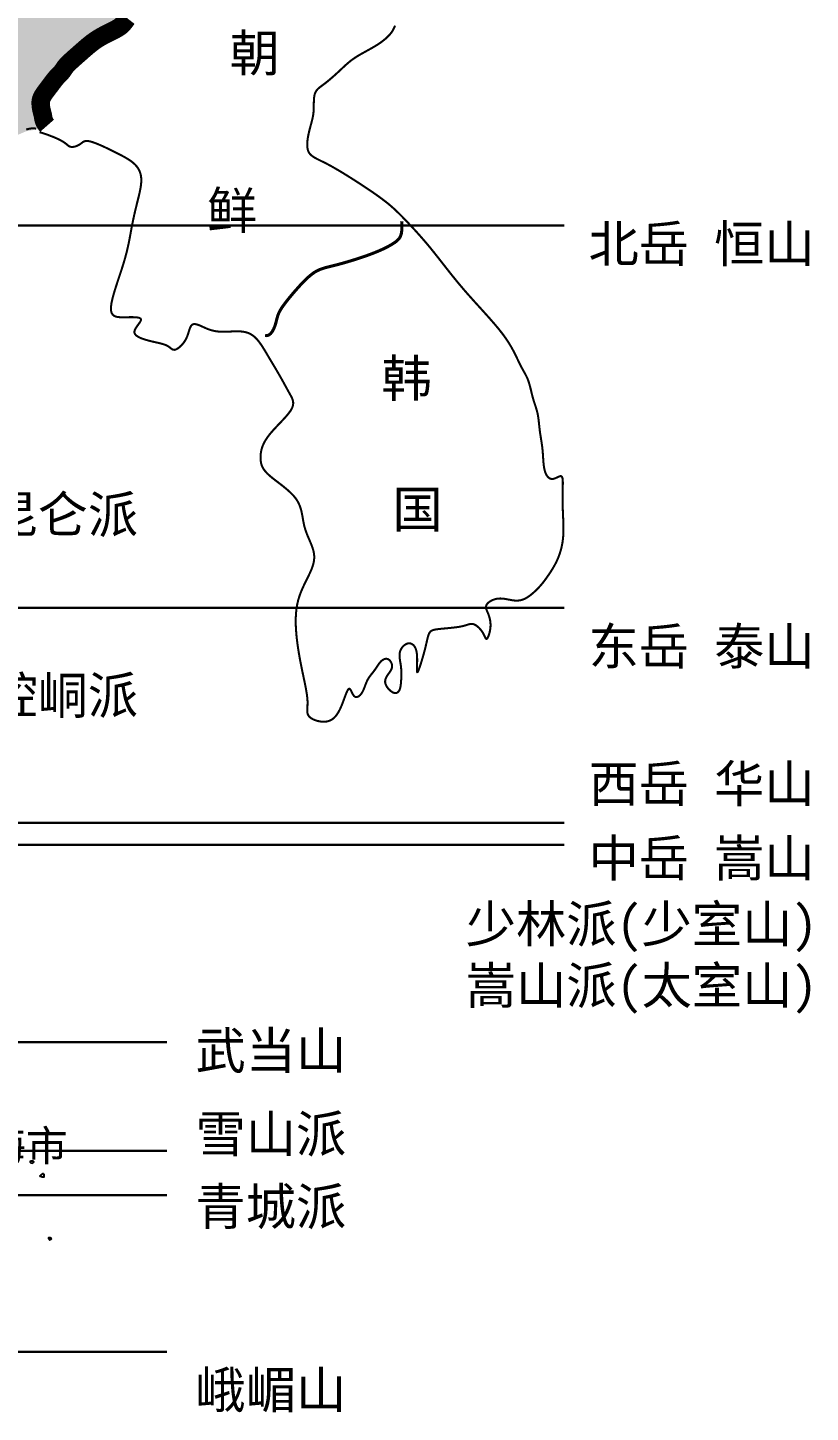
# Model space of a CAD drawing. Extents: x 13573007 to 21855834, y 2388446 to 8397471.
# Drawn here: x 20705420 to 21855834, y 4283280 to 6317948 of the extents above; entities that cross this region are included whole.
import ezdxf

# ---------------------------------------------------------------- set-up
doc = ezdxf.new("R2010")
doc.units = 0
doc.header["$MEASUREMENT"] = 0
doc.linetypes.add('HIDDEN', pattern=[0.375, 0.25, -0.125])
for name, color, linetype in [('1东北综合经济区', 51, 'CONTINUOUS'), ('BOUNDY', 13, 'CONTINUOUS'), ('注记', 7, 'CONTINUOUS'), ('海岸线', 5, 'CONTINUOUS'), ('边界', 7, 'CONTINUOUS')]:
    doc.layers.add(name, color=color, linetype=linetype)
doc.layers.add('wwu', color=250, linetype='CONTINUOUS', lineweight=30)
doc.styles.get("Standard").update_dxf_attribs({"font": 'simhei.ttf'})

msp = doc.modelspace()

# ---------------------------------------------------------------- hatches: boundary and pattern name
at = {"layer": '1东北综合经济区'}
msp.add_hatch(color=256, dxfattribs=at).paths.add_polyline_path([(20553703, 6737596), (20561458, 6710842), (20556204, 6689840), (20552702, 6687339), (20519432, 6658085), (20491665, 6629081), (20449235, 6622259), (20425042, 6614201), (20392784, 6600100), (20360491, 6568935), (20309055, 6540169), (20277826, 6523644), (20244453, 6503752), (20218123, 6485085), (20204651, 6468560), (20190568, 6445914), (20165729, 6414199), (20148629, 6419353), (20132704, 6459092), (20126102, 6474697), (20120130, 6489346), (20088917, 6502097), (20075889, 6490160), (20076975, 6452722), (20077246, 6425593), (20076253, 6410747), (20088887, 6378593), (20080473, 6350378), (20076944, 6340883), (20069616, 6320536), (20055773, 6295035), (20050611, 6281654), (20047682, 6272386), (20045729, 6264581), (20043288, 6255801), (20044753, 6243606), (20050611, 6236777), (20057446, 6233850), (20067210, 6225558), (20075510, 6219216), (20084298, 6213850), (20095039, 6209460), (20117008, 6206046), (20122378, 6205070), (20127261, 6191900), (20135072, 6177754), (20141419, 6166046), (20153624, 6151413), (20157041, 6146535), (20158018, 6134827), (20166317, 6118730), (20175105, 6124096), (20179499, 6128974), (20198539, 6138242), (20202445, 6145071), (20213186, 6149949), (20220509, 6156290), (20241990, 6175315), (20244431, 6181656), (20262983, 6221655), (20293253, 6271898), (20326939, 6292386), (20348909, 6295312), (20380038, 6297862), (20394684, 6315910), (20409819, 6294447), (20449852, 6242741), (20452293, 6207620), (20388337, 6127133), (20352644, 6069222), (20352644, 6057027), (20356061, 6052149), (20359479, 6049710), (20365825, 6046784), (20380472, 6046296), (20396095, 6044832), (20403906, 6039467), (20404394, 6027759), (20404394, 6015077), (20402930, 6004833), (20400977, 5997028), (20395118, 5990687), (20385842, 5988248), (20373637, 5979955), (20361920, 5976541), (20353620, 5969712), (20338973, 5955948), (20339461, 5945704), (20344832, 5941802), (20352643, 5939850), (20359966, 5938875), (20370219, 5940338), (20376077, 5944241), (20387794, 5949119), (20398047, 5956435), (20405858, 5962289), (20410252, 5967655), (20415134, 5979362), (20415134, 5985215), (20418064, 5987654), (20427340, 5985703), (20434663, 5981313), (20439057, 5987167), (20447845, 5996923), (20453703, 6004239), (20463467, 6010581), (20477785, 6030696), (20487061, 6050207), (20502196, 6056549), (20508543, 6068744), (20525630, 6079475), (20531489, 6084353), (20546135, 6098499), (20560293, 6106792), (20567616, 6114109), (20582263, 6124840), (20593003, 6132157), (20606673, 6138499), (20611555, 6140938), (20628155, 6142401), (20634501, 6151181), (20643777, 6156059), (20653541, 6156059), (20663306, 6156547), (20687228, 6158986), (20692110, 6160937), (20703339, 6165815), (20725530, 6169555), (20722688, 6180564), (20717358, 6201517), (20718779, 6212882), (20723043, 6226732), (20726951, 6232769), (20732992, 6240582), (20740453, 6251946), (20749691, 6259759), (20758929, 6269348), (20768167, 6280357), (20775449, 6287363), (20783266, 6291270), (20792149, 6296597), (20800321, 6304765), (20809558, 6311157), (20825192, 6320391), (20837627, 6326428), (20848286, 6337792), (20855037, 6342409), (20859301, 6348447), (20869605, 6358745), (20885949, 6371530), (20868331, 6389599), (20847337, 6416900), (20845642, 6421644), (20838859, 6431810), (20835806, 6443670), (20829702, 6452142), (20826310, 6455869), (20820884, 6468407), (20814779, 6476540), (20812066, 6483994), (20809353, 6490772), (20800874, 6498904), (20799857, 6501615), (20795417, 6524804), (20794739, 6534970), (20794739, 6544796), (20802200, 6558351), (20788295, 6560384), (20775407, 6562078), (20765538, 6584594), (20757060, 6609669), (20753668, 6618141), (20725858, 6660837), (20719054, 6678838), (20711550, 6698341), (20703055, 6709609), (20695249, 6707010), (20692647, 6700944), (20690537, 6693340), (20688535, 6685339), (20683032, 6678588), (20676028, 6670087), (20670098, 6666282), (20664271, 6672087), (20660268, 6676838), (20652752, 6693145), (20639005, 6716093), (20635753, 6717843), (20618927, 6722608), (20609987, 6725594), (20605735, 6727845), (20597245, 6737339), (20586973, 6750098), (20578165, 6753804), (20568624, 6745138), (20566890, 6731273), (20561686, 6720875), (20560957, 6709092), (20560707, 6703341), (20558456, 6694840)])

# ---------------------------------------------------------------- linework, layer by layer
at = {"layer": 'BOUNDY', "linetype": 'Continuous', "ltscale": 5, "const_width": 27075, "flags": 128}
msp.add_lwpolyline([(20733957, 6173923), (20732350, 6175752), (20731086, 6177615), (20730113, 6179485), (20729382, 6181339), (20728842, 6183150), (20728443, 6184895), (20728134, 6186547), (20727866, 6188083), (20727596, 6189484), (20727320, 6190763), (20727042, 6191940), (20726764, 6193036), (20726491, 6194070), (20726226, 6195063), (20725974, 6196036), (20725737, 6197007), (20725519, 6197995), (20725320, 6199001), (20725141, 6200028), (20724981, 6201073), (20724840, 6202137), (20724719, 6203221), (20724616, 6204324), (20724531, 6205445), (20724470, 6206588), (20724454, 6207764), (20724508, 6208987), (20724658, 6210271), (20724931, 6211630), (20725352, 6213078), (20725947, 6214630), (20726743, 6216299), (20727753, 6218093), (20728949, 6219989), (20730292, 6221961), (20731740, 6223980), (20733254, 6226017), (20734793, 6228045), (20736319, 6230035), (20737790, 6231959), (20739176, 6233795), (20740482, 6235541), (20741722, 6237203), (20742911, 6238784), (20744062, 6240291), (20745190, 6241727), (20746309, 6243097), (20747433, 6244407), (20748572, 6245660), (20749716, 6246864), (20750851, 6248026), (20751963, 6249153), (20753036, 6250251), (20754058, 6251328), (20755013, 6252390), (20755888, 6253445), (20756677, 6254501), (20757414, 6255574), (20758145, 6256680), (20758913, 6257838), (20759761, 6259065), (20760735, 6260377), (20761877, 6261791), (20763232, 6263326), (20764833, 6264994), (20766665, 6266789), (20768702, 6268703), (20770920, 6270726), (20773292, 6272848), (20775792, 6275060), (20778397, 6277352), (20781078, 6279716), (20783815, 6282138), (20786598, 6284596), (20789419, 6287063), (20792273, 6289513), (20795153, 6291920), (20798053, 6294258), (20800965, 6296500), (20803884, 6298620), (20806802, 6300598), (20809707, 6302440), (20812587, 6304157), (20815427, 6305760), (20818216, 6307260), (20820940, 6308669), (20823587, 6309998), (20826144, 6311259), (20828599, 6312463), (20830946, 6313627), (20833182, 6314768), (20835302, 6315904), (20837302, 6317051), (20839178, 6318226), (20840926, 6319447), (20842542, 6320731), (20844024, 6322088), (20845385, 6323501), (20846642, 6324946), (20847809, 6326398), (20848902, 6327832), (20849938, 6329226), (20850931, 6330554), (20851898, 6331792)], dxfattribs=at)
at = {"layer": 'wwu', "color": 250}
msp.add_line((19430702, 6027462), (21493928, 6027462), dxfattribs=at)
at = {"layer": 'wwu'}
for p, q in [((19870378, 5465210), (21493928, 5465210)), ((18986153, 5149443), (21493928, 5149443)), ((19301869, 5116975), (21493928, 5116975)), ((19071800, 4827024), (20909987, 4827024)), ((17963387, 4372279), (20909987, 4372279))]:
    msp.add_line(p, q, dxfattribs=at)
at = {"layer": 'wwu', "color": 255}
for p, q in [((17347543, 4667732), (20909987, 4667732)), ((18014982, 4602441), (20909987, 4602441))]:
    msp.add_line(p, q, dxfattribs=at)
at = {"layer": '海岸线', "linetype": 'Continuous', "ltscale": 5, "const_width": 3000, "flags": 128}
msp.add_lwpolyline([(20722875, 6164501), (20735327, 6160379), (20744878, 6156689), (20751979, 6153432), (20757078, 6150608), (20760624, 6148217), (20763068, 6146260), (20764858, 6144738), (20766443, 6143650), (20768189, 6142989), (20770118, 6142716), (20772170, 6142783), (20774283, 6143142), (20776396, 6143746), (20778447, 6144547), (20780376, 6145498), (20782122, 6146551), (20783651, 6147654), (20785048, 6148740), (20786424, 6149738), (20787892, 6150576), (20789565, 6151183), (20791553, 6151487), (20793971, 6151418), (20796929, 6150903), (20800503, 6149896), (20804614, 6148450), (20809147, 6146644), (20813987, 6144556), (20819017, 6142264), (20824122, 6139847), (20829186, 6137381), (20834093, 6134946), (20838746, 6132603), (20843121, 6130341), (20847209, 6128133), (20851005, 6125953), (20854502, 6123773), (20857692, 6121565), (20860570, 6119303), (20863127, 6116960), (20865360, 6114511), (20867274, 6111946), (20868874, 6109259), (20870168, 6106443), (20871163, 6103491), (20871865, 6100396), (20872281, 6097152), (20872418, 6093751), (20872288, 6090190), (20871919, 6086480), (20871346, 6082634), (20870603, 6078665), (20869724, 6074587), (20868743, 6070415), (20867694, 6066161), (20866611, 6061838), (20865523, 6057457), (20864438, 6053008), (20863360, 6048477), (20862292, 6043852), (20861238, 6039117), (20860201, 6034260), (20859184, 6029267), (20858191, 6024124), (20857216, 6018811), (20856213, 6013281), (20855129, 6007479), (20853909, 6001350), (20852498, 5994841), (20850842, 5987896), (20848887, 5980462), (20846578, 5972484), (20843897, 5963957), (20840976, 5955068), (20837983, 5946056), (20835085, 5937158), (20832449, 5928612), (20830245, 5920655), (20828639, 5913524), (20827800, 5907458), (20827851, 5902628), (20828746, 5898946), (20830392, 5896260), (20832698, 5894415), (20835573, 5893259), (20838926, 5892638), (20842665, 5892399), (20846698, 5892388), (20850922, 5892468), (20855179, 5892555), (20859301, 5892582), (20863118, 5892482), (20866460, 5892187), (20869159, 5891630), (20871044, 5890743), (20871947, 5889459), (20871773, 5887736), (20870732, 5885636), (20869109, 5883248), (20867190, 5880662), (20865260, 5877964), (20863604, 5875245), (20862508, 5872591), (20862256, 5870093), (20863059, 5867821), (20864826, 5865776), (20867391, 5863941), (20870588, 5862300), (20874249, 5860835), (20878210, 5859532), (20882304, 5858372), (20886364, 5857340), (20890251, 5856416), (20893924, 5855572), (20897370, 5854779), (20900575, 5854004), (20903526, 5853219), (20906207, 5852392), (20908606, 5851493), (20910709, 5850491), (20912516, 5849376), (20914084, 5848211), (20915487, 5847079), (20916795, 5846063), (20918081, 5845247), (20919417, 5844712), (20920875, 5844544), (20922527, 5844823), (20924420, 5845612), (20926504, 5846882), (20928705, 5848584), (20930947, 5850668), (20933156, 5853084), (20935257, 5855783), (20937175, 5858714), (20938835, 5861827), (20940192, 5865063), (20941310, 5868322), (20942284, 5871492), (20943208, 5874462), (20944176, 5877123), (20945283, 5879363), (20946623, 5881071), (20948290, 5882138), (20950352, 5882491), (20952777, 5882219), (20955506, 5881449), (20958483, 5880307), (20961647, 5878923), (20964942, 5877422), (20968308, 5875932), (20971689, 5874580), (20975040, 5873470), (20978377, 5872602), (20981731, 5871957), (20985132, 5871510), (20988610, 5871241), (20992196, 5871126), (20995921, 5871145), (20999815, 5871274), (21003894, 5871480), (21008114, 5871684), (21012416, 5871793), (21016744, 5871717), (21021039, 5871364), (21025242, 5870643), (21029296, 5869463), (21033141, 5867731), (21036736, 5865388), (21040096, 5862491), (21043250, 5859130), (21046230, 5855392), (21049066, 5851366), (21051788, 5847140), (21054427, 5842805), (21057013, 5838447), (21059571, 5834141), (21062099, 5829904), (21064587, 5825739), (21067029, 5821649), (21069415, 5817636), (21071738, 5813704), (21073988, 5809855), (21076158, 5806091), (21078242, 5802417), (21080243, 5798837), (21082166, 5795356), (21084017, 5791980), (21085802, 5788716), (21087526, 5785567), (21089194, 5782540), (21090812, 5779641), (21092366, 5776861), (21093756, 5774146), (21094863, 5771425), (21095569, 5768629), (21095754, 5765690), (21095299, 5762537), (21094086, 5759102), (21091994, 5755315), (21088962, 5751132), (21085151, 5746606), (21080781, 5741815), (21076070, 5736835), (21071237, 5731744), (21066501, 5726621), (21062081, 5721541), (21058195, 5716584), (21055015, 5711812), (21052515, 5707240), (21050625, 5702867), (21049273, 5698694), (21048386, 5694719), (21047892, 5690944), (21047719, 5687369), (21047796, 5683992), (21048074, 5680806), (21048604, 5677763), (21049462, 5674809), (21050720, 5671889), (21052456, 5668946), (21054742, 5665925), (21057655, 5662772), (21061268, 5659431), (21065609, 5655858), (21070515, 5652058), (21075776, 5648048), (21081181, 5643844), (21086519, 5639462), (21091581, 5634921), (21096154, 5630235), (21100030, 5625422), (21103059, 5620500), (21105338, 5615494), (21107026, 5610428), (21108282, 5605330), (21109264, 5600224), (21110131, 5595138), (21111042, 5590096), (21112155, 5585126), (21113586, 5580249), (21115280, 5575475), (21117137, 5570811), (21119061, 5566262), (21120950, 5561834), (21122708, 5557535), (21124236, 5553370), (21125435, 5549346), (21126225, 5545459), (21126602, 5541670), (21126580, 5537930), (21126176, 5534190), (21125402, 5530402), (21124274, 5526517), (21122807, 5522486), (21121014, 5518260), (21118924, 5513800), (21116612, 5509108), (21114167, 5504195), (21111678, 5499071), (21109233, 5493748), (21106921, 5488237), (21104831, 5482549), (21103051, 5476694), (21101650, 5470686), (21100617, 5464539), (21099923, 5458270), (21099535, 5451897), (21099425, 5445434), (21099561, 5438900), (21099913, 5432310), (21100451, 5425682), (21101146, 5419031), (21101980, 5412372), (21102936, 5405718), (21103996, 5399083), (21105146, 5392482), (21106367, 5385928), (21107644, 5379435), (21108960, 5373016), (21110294, 5366691), (21111608, 5360499), (21112861, 5354484), (21114012, 5348691), (21115019, 5343163), (21115840, 5337945), (21116434, 5333082), (21116760, 5328617), (21116804, 5324580), (21116667, 5320948), (21116481, 5317682), (21116376, 5314742), (21116480, 5312089), (21116926, 5309686), (21117842, 5307493), (21119360, 5305472), (21121564, 5303599), (21124367, 5301911), (21127636, 5300461), (21131237, 5299302), (21135037, 5298486), (21138903, 5298066), (21142704, 5298094), (21146304, 5298623), (21149600, 5299691), (21152594, 5301276), (21155316, 5303343), (21157797, 5305856), (21160068, 5308778), (21162159, 5312074), (21164100, 5315707), (21165922, 5319642), (21167650, 5323821), (21169290, 5328096), (21170841, 5332300), (21172303, 5336262), (21173677, 5339816), (21174962, 5342790), (21176159, 5345018), (21177267, 5346329), (21178291, 5346618), (21179254, 5346030), (21180184, 5344772), (21181108, 5343052), (21182054, 5341078), (21183050, 5339056), (21184124, 5337195), (21185303, 5335702), (21186605, 5334742), (21188006, 5334314), (21189474, 5334373), (21190976, 5334875), (21192477, 5335775), (21193945, 5337030), (21195346, 5338595), (21196648, 5340425), (21197827, 5342476), (21198901, 5344698), (21199897, 5347042), (21200843, 5349458), (21201768, 5351897), (21202697, 5354307), (21203660, 5356640), (21204684, 5358846), (21205789, 5360888), (21206967, 5362783), (21208199, 5364563), (21209470, 5366256), (21210764, 5367894), (21212063, 5369507), (21213351, 5371125), (21214611, 5372780), (21215832, 5374491), (21217019, 5376241), (21218184, 5378003), (21219338, 5379747), (21220492, 5381447), (21221658, 5383076), (21222845, 5384604), (21224065, 5386005), (21225327, 5387254), (21226621, 5388330), (21227938, 5389219), (21229265, 5389902), (21230593, 5390364), (21231909, 5390589), (21233204, 5390558), (21234465, 5390257), (21235680, 5389677), (21236829, 5388851), (21237889, 5387820), (21238838, 5386625), (21239654, 5385309), (21240315, 5383913), (21240799, 5382478), (21241083, 5381046), (21241152, 5379649), (21241017, 5378282), (21240693, 5376932), (21240197, 5375585), (21239546, 5374226), (21238756, 5372843), (21237845, 5371421), (21236829, 5369946), (21235731, 5368407), (21234609, 5366802), (21233526, 5365130), (21232545, 5363392), (21231730, 5361588), (21231145, 5359717), (21230854, 5357780), (21230920, 5355776), (21231386, 5353714), (21232212, 5351636), (21233338, 5349590), (21234701, 5347628), (21236242, 5345799), (21237900, 5344152), (21239612, 5342738), (21241319, 5341606), (21242968, 5340797), (21244540, 5340318), (21246023, 5340165), (21247406, 5340336), (21248678, 5340829), (21249828, 5341639), (21250846, 5342765), (21251719, 5344204), (21252442, 5345944), (21253026, 5347945), (21253489, 5350157), (21253846, 5352529), (21254115, 5355011), (21254312, 5357555), (21254453, 5360109), (21254555, 5362625), (21254632, 5365064), (21254677, 5367433), (21254684, 5369753), (21254644, 5372042), (21254548, 5374320), (21254389, 5376607), (21254158, 5378921), (21253846, 5381282), (21253456, 5383703), (21253030, 5386172), (21252621, 5388667), (21252280, 5391172), (21252062, 5393665), (21252018, 5396128), (21252202, 5398540), (21252665, 5400884), (21253444, 5403136), (21254511, 5405261), (21255822, 5407219), (21257333, 5408973), (21258998, 5410483), (21260775, 5411711), (21262617, 5412618), (21264482, 5413165), (21266328, 5413321), (21268124, 5413087), (21269842, 5412472), (21271455, 5411482), (21272935, 5410127), (21274254, 5408416), (21275385, 5406355), (21276300, 5403954), (21276982, 5401233), (21277452, 5398257), (21277746, 5395104), (21277896, 5391851), (21277934, 5388576), (21277896, 5385356), (21277812, 5382269), (21277718, 5379393), (21277645, 5376805), (21277619, 5374585), (21277664, 5372813), (21277807, 5371570), (21278071, 5370935), (21278483, 5370990), (21279066, 5371815), (21279845, 5373489), (21280834, 5376051), (21281995, 5379378), (21283277, 5383302), (21284632, 5387659), (21286008, 5392281), (21287357, 5397002), (21288629, 5401657), (21289772, 5406080), (21290754, 5410134), (21291597, 5413803), (21292340, 5417102), (21293022, 5420043), (21293682, 5422642), (21294359, 5424911), (21295091, 5426864), (21295918, 5428516), (21296878, 5429884), (21298015, 5430999), (21299374, 5431899), (21300999, 5432619), (21302935, 5433195), (21305224, 5433664), (21307913, 5434060), (21311045, 5434420), (21314636, 5434776), (21318593, 5435143), (21322794, 5435533), (21327117, 5435955), (21331439, 5436422), (21335640, 5436944), (21339597, 5437533), (21343189, 5438199), (21346325, 5438941), (21349046, 5439712), (21351424, 5440449), (21353530, 5441092), (21355436, 5441580), (21357215, 5441852), (21358939, 5441847), (21360679, 5441505), (21362490, 5440783), (21364350, 5439715), (21366222, 5438354), (21368065, 5436752), (21369843, 5434962), (21371515, 5433036), (21373043, 5431027), (21374388, 5428988), (21375524, 5426975), (21376478, 5425062), (21377288, 5423326), (21377992, 5421844), (21378630, 5420695), (21379241, 5419955), (21379862, 5419702), (21380533, 5420014), (21381280, 5420940), (21382077, 5422416), (21382885, 5424352), (21383665, 5426656), (21384379, 5429237), (21384987, 5432003), (21385451, 5434863), (21385733, 5437726), (21385804, 5440515), (21385678, 5443210), (21385380, 5445805), (21384935, 5448295), (21384369, 5450674), (21383706, 5452937), (21382970, 5455078), (21382188, 5457092), (21381389, 5458977), (21380626, 5460749), (21379957, 5462427), (21379440, 5464030), (21379134, 5465577), (21379097, 5467089), (21379386, 5468584), (21380061, 5470082), (21381161, 5471591), (21382657, 5473078), (21384502, 5474499), (21386649, 5475809), (21389051, 5476964), (21391660, 5477919), (21394431, 5478632), (21397315, 5479056), (21400268, 5479167), (21403264, 5479012), (21406276, 5478657), (21409280, 5478170), (21412251, 5477617), (21415163, 5477063), (21417992, 5476576), (21420714, 5476222), (21423310, 5476056), (21425795, 5476093), (21428192, 5476334), (21430523, 5476783), (21432809, 5477442), (21435072, 5478314), (21437336, 5479402), (21439622, 5480709), (21441945, 5482231), (21444290, 5483942), (21446635, 5485807), (21448958, 5487794), (21451237, 5489870), (21453449, 5492001), (21455573, 5494154), (21457585, 5496296), (21459473, 5498403), (21461253, 5500488), (21462949, 5502573), (21464587, 5504680), (21466192, 5506832), (21467789, 5509049), (21469403, 5511356), (21471058, 5513773), (21472771, 5516319), (21474529, 5518998), (21476309, 5521810), (21478089, 5524755), (21479847, 5527832), (21481561, 5531043), (21483208, 5534386), (21484766, 5537862), (21486216, 5541470), (21487547, 5545209), (21488751, 5549075), (21489818, 5553065), (21490742, 5557177), (21491514, 5561409), (21492124, 5565756), (21492566, 5570217), (21492837, 5574784), (21492958, 5579435), (21492957, 5584141), (21492862, 5588874), (21492700, 5593608), (21492500, 5598314), (21492288, 5602964), (21492093, 5607532), (21491938, 5611993), (21491824, 5616340), (21491749, 5620571), (21491709, 5624683), (21491703, 5628674), (21491728, 5632540), (21491780, 5636278), (21491857, 5639887), (21491950, 5643353), (21492027, 5646625), (21492048, 5649643), (21491975, 5652345), (21491769, 5654670), (21491392, 5656559), (21490804, 5657949), (21489966, 5658780), (21488855, 5659024), (21487499, 5658784), (21485944, 5658195), (21484234, 5657393), (21482414, 5656513), (21480527, 5655692), (21478617, 5655064), (21476730, 5654765), (21474905, 5654906), (21473163, 5655492), (21471520, 5656505), (21469994, 5657924), (21468601, 5659731), (21467357, 5661906), (21466280, 5664429), (21465385, 5667282), (21464681, 5670440), (21464141, 5673854), (21463727, 5677474), (21463406, 5681246), (21463139, 5685117), (21462892, 5689036), (21462629, 5692949), (21462312, 5696803), (21461917, 5700559), (21461452, 5704217), (21460937, 5707792), (21460392, 5711298), (21459836, 5714749), (21459288, 5718158), (21458768, 5721540), (21458294, 5724907), (21457881, 5728271), (21457511, 5731620), (21457164, 5734941), (21456817, 5738221), (21456448, 5741446), (21456034, 5744602), (21455554, 5747674), (21454985, 5750650), (21454313, 5753523), (21453549, 5756322), (21452713, 5759081), (21451824, 5761838), (21450902, 5764629), (21449967, 5767488), (21449036, 5770452), (21448131, 5773558), (21447264, 5776827), (21446421, 5780223), (21445584, 5783696), (21444733, 5787197), (21443849, 5790676), (21442913, 5794083), (21441904, 5797368), (21440804, 5800481), (21439597, 5803395), (21438286, 5806167), (21436875, 5808876), (21435370, 5811601), (21433778, 5814423), (21432103, 5817420), (21430352, 5820672), (21428531, 5824258), (21426628, 5828244), (21424565, 5832646), (21422248, 5837465), (21419583, 5842702), (21416475, 5848361), (21412829, 5854442), (21408550, 5860947), (21403545, 5867878), (21397759, 5875225), (21391301, 5882930), (21384322, 5890922), (21376970, 5899133), (21369396, 5907490), (21361749, 5915925), (21354179, 5924368), (21346837, 5932747), (21339838, 5941004), (21333172, 5949113), (21326795, 5957062), (21320660, 5964837), (21314726, 5972423), (21308946, 5979808), (21303277, 5986976), (21297675, 5993915), (21292109, 6000609), (21286610, 6007034), (21281222, 6013165), (21275989, 6018978), (21270955, 6024449), (21266165, 6029551), (21261664, 6034260), (21257494, 6038551), (21253681, 6042415), (21250163, 6045905), (21246862, 6049091), (21243697, 6052042), (21240587, 6054827), (21237452, 6057515), (21234212, 6060175), (21230786, 6062876), (21227107, 6065678), (21223156, 6068596), (21218928, 6071636), (21214418, 6074803), (21209620, 6078103), (21204528, 6081541), (21199137, 6085123), (21193442, 6088855), (21187452, 6092729), (21181247, 6096685), (21174920, 6100653), (21168565, 6104560), (21162277, 6108334), (21156149, 6111903), (21150276, 6115196), (21144752, 6118140), (21139659, 6120694), (21135025, 6122944), (21130867, 6125006), (21127203, 6126996), (21124048, 6129030), (21121419, 6131225), (21119334, 6133696), (21117808, 6136561), (21116842, 6139898), (21116378, 6143639), (21116341, 6147678), (21116655, 6151912), (21117247, 6156234), (21118040, 6160539), (21118961, 6164723), (21119935, 6168680), (21120896, 6172333), (21121818, 6175721), (21122685, 6178909), (21123480, 6181964), (21124186, 6184953), (21124788, 6187942), (21125267, 6190998), (21125607, 6194186), (21125805, 6197551), (21125903, 6201042), (21125956, 6204590), (21126021, 6208120), (21126152, 6211562), (21126405, 6214843), (21126835, 6217892), (21127498, 6220637), (21128437, 6223030), (21129648, 6225120), (21131113, 6226984), (21132816, 6228696), (21134741, 6230331), (21136871, 6231962), (21139190, 6233665), (21141680, 6235516), (21144322, 6237569), (21147086, 6239807), (21149939, 6242195), (21152847, 6244697), (21155778, 6247276), (21158697, 6249896), (21161572, 6252522), (21164370, 6255118), (21167070, 6257654), (21169706, 6260129), (21172326, 6262549), (21174976, 6264919), (21177704, 6267244), (21180556, 6269531), (21183581, 6271785), (21186824, 6274011), (21190315, 6276215), (21194018, 6278406), (21197875, 6280591), (21201832, 6282779), (21205834, 6284978), (21209824, 6287196), (21213748, 6289442), (21217550, 6291724), (21221181, 6294048), (21224618, 6296410), (21227845, 6298806), (21230845, 6301230), (21233601, 6303675), (21236097, 6306137), (21238315, 6308611), (21240240, 6311090), (21241868, 6313569), (21243246, 6316048), (21244436, 6318525), (21245499, 6320999)], dxfattribs=at)
at = {"layer": '海岸线', "const_width": 3000}
msp.add_lwpolyline([(20703301, 6168357), (20704864, 6168803), (20706527, 6169211), (20708275, 6169557), (20710096, 6169819), (20711973, 6169975), (20713894, 6170002), (20715843, 6169877), (20717807, 6169579)], dxfattribs=at)
at = {"layer": '海岸线', "color": 5}
for points in [[(20712391, 4649535), (20713761, 4650191), (20714514, 4651472), (20713511, 4652502), (20711990, 4652298), (20710459, 4652487), (20709171, 4651885), (20708923, 4650661), (20710193, 4649796), (20712391, 4649535)], [(20724749, 4628737), (20723745, 4629849), (20724493, 4631213), (20725452, 4632449), (20726648, 4633415), (20728055, 4634016), (20729201, 4633184), (20729147, 4631633), (20729227, 4630036), (20728926, 4628715), (20727619, 4629040), (20726262, 4629626), (20724749, 4628737)], [(20740499, 4537979), (20739199, 4537184), (20738042, 4536357), (20736961, 4537497), (20736378, 4538925), (20736719, 4540364), (20738251, 4540150), (20739630, 4539433), (20740499, 4537979)]]:
    msp.add_lwpolyline(points, dxfattribs=at)
at = {"layer": '边界', "linetype": 'HIDDEN', "ltscale": 9, "const_width": 4512, "flags": 128}
msp.add_lwpolyline([(21255130, 6033519), (21255553, 6026479), (21255434, 6020706), (21254804, 6016014), (21253693, 6012221), (21252131, 6009141), (21250149, 6006592), (21247776, 6004389), (21245044, 6002348), (21241974, 6000315), (21238563, 5998260), (21234798, 5996181), (21230667, 5994077), (21226159, 5991947), (21221262, 5989791), (21215963, 5987607), (21210251, 5985395), (21204136, 5983159), (21197717, 5980927), (21191114, 5978732), (21184450, 5976606), (21177844, 5974583), (21171417, 5972695), (21165291, 5970976), (21159587, 5969458), (21154392, 5968155), (21149667, 5967002), (21145337, 5965915), (21141330, 5964809), (21137572, 5963601), (21133991, 5962207), (21130511, 5960541), (21127061, 5958520), (21123586, 5956088), (21120103, 5953303), (21116649, 5950251), (21113261, 5947017), (21109976, 5943688), (21106831, 5940349), (21103861, 5937088), (21101104, 5933990), (21098584, 5931120), (21096283, 5928465), (21094169, 5925989), (21092210, 5923658), (21090376, 5921436), (21088635, 5919290), (21086957, 5917184), (21085310, 5915084), (21083672, 5912960), (21082056, 5910809), (21080483, 5908632), (21078977, 5906431), (21077559, 5904209), (21076250, 5901966), (21075074, 5899705), (21074051, 5897428), (21073193, 5895134), (21072466, 5892821), (21071822, 5890482), (21071217, 5888111), (21070605, 5885704), (21069939, 5883255), (21069175, 5880759), (21068266, 5878209), (21067174, 5875621), (21065893, 5873092), (21064426, 5870739), (21062773, 5868678), (21060937, 5867028), (21058920, 5865905), (21056723, 5865426), (21054348, 5865709)], dxfattribs=at)

# ---------------------------------------------------------------- texts
at = {"layer": '注记', "linetype": 'Continuous', "char_height": 54150, "attachment_point": 1}
for s, insert, width in [('\\fￋￎￌﾣﾤ|b0|i0|c134|p54;朝', (21002312, 6307721), 99277.51), ('\\fￋￎￌﾣﾤ|b0|i0|c134|p54;鲜', (20968906, 6076723), 99277.51), ('北岳 恒山', (21529844, 6027462), 342756.23), ('韩', (21225471, 5829703), 99277.51), ('\\fￋￎￌﾣﾤ|b0|i0|c134|p54;国', (21241506, 5637427), 99277.51), ('东岳 泰山', (21529844, 5435861), 342756.23), ('西岳 华山', (21529844, 5234048), 342756.23), ('中岳 嵩山', (21529844, 5124666), 342756.23), ('{\\C255;少林派(少室山)\\P嵩山派(太室山)}', (21349385, 5027929), 664061.67), ('武当山', (20952093, 4841962), 342756.23), ('峨嵋山', (20952093, 4343339), 342756.23)]:
    msp.add_mtext(s, dxfattribs=dict(at, insert=insert, width=width))
at = {"layer": '注记', "color": 255, "linetype": 'Continuous', "char_height": 54150, "width": 342756.23, "attachment_point": 1}
for s, insert in [('昆仑派', (20646151, 5629693)), ('崆峒派', (20646151, 5364066)), ('雪山派', (20952093, 4719449)), ('青城派', (20952093, 4612704))]:
    msp.add_mtext(s, dxfattribs=dict(at, insert=insert))
at = {"layer": '注记', "linetype": 'Continuous', "insert": (20579824, 4697446), "char_height": 45125, "attachment_point": 1}
msp.add_mtext('\\fￋￎￌﾣﾤ|b0|i0|c134|p54;上海市', dxfattribs=at)

doc.saveas('drawing.dxf')
